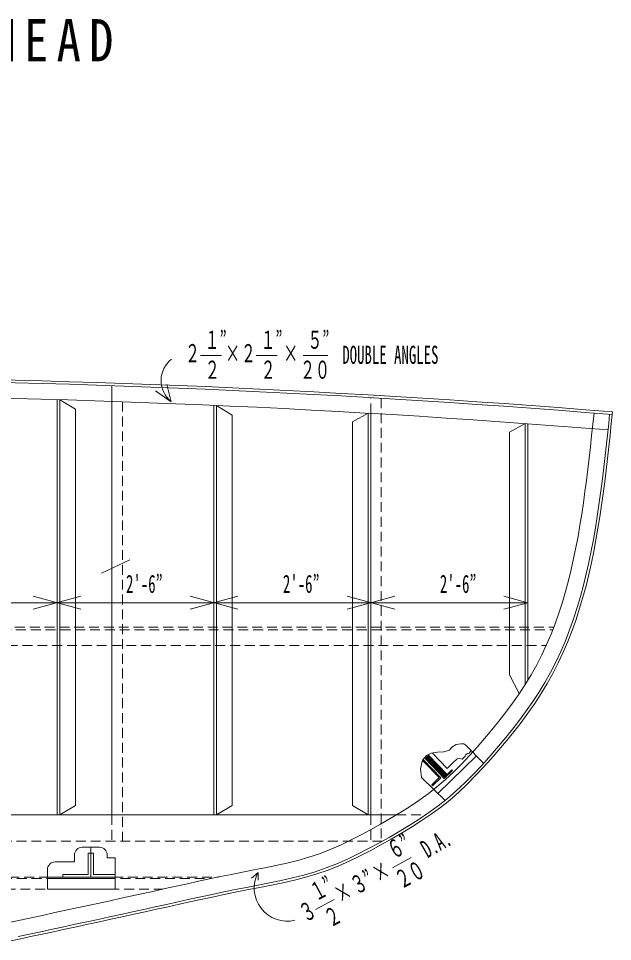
# Model space of a CAD drawing. Units: millimetres, scale not verified. Extents: x -16408 to 16408, y -11606 to 11606.
# Drawn here: x 7288 to 10173, y -5132 to -650 of the extents above; entities that cross this region are included whole.
import ezdxf
from ezdxf.enums import TextEntityAlignment as Align

# ---------------------------------------------------------------- set-up
doc = ezdxf.new("R2010")
doc.units = ezdxf.units.MM
doc.header["$LTSCALE"] = 40
doc.linetypes.add('DASHED1', pattern=[1.8, 1.2, -0.6])
doc.layers.add('0-0_0', color=3, linetype='Continuous', lineweight=18)
doc.layers.add('0-2_寸法', color=2, linetype='Continuous', lineweight=18)
doc.styles.add('ＭＳ ゴシック', font='')
doc.styles.get('ＭＳ ゴシック').set_extended_font_data('MS Gothic')

msp = doc.modelspace()

# ---------------------------------------------------------------- linework, layer by layer
at = {"layer": '0-0_0'}
for p, q in [((7741.68, -2433.13), (7741.68, -4517.58)), ((7474.98, -2500.9), (7474.98, -4517.58)), ((7487.68, -2501.27), (7563.88, -2547.9)), ((7487.68, -2501.27), (7487.68, -4517.58)), ((7563.88, -2547.9), (7563.88, -4471.19)), ((8236.98, -2528.75), (8236.98, -4517.58)), ((8249.68, -2529.31), (8325.88, -2575.95)), ((8249.68, -2529.31), (8249.68, -4517.58)), ((8325.88, -2575.95), (8325.88, -4471.19)), ((8986.28, -2567.03), (8910.08, -2608.53)), ((8986.28, -2567.03), (8986.28, -4517.58)), ((8998.98, -2567.78), (8998.98, -4517.58)), ((10153.96, -2617.06), (10158.65, -2572.2)), ((8910.08, -2608.53), (8910.08, -4471.19)), ((9748.28, -2617.06), (9672.08, -2658.56)), ((9748.28, -2617.06), (9748.28, -3884.56)), ((9760.98, -2617.99), (9760.98, -3864.23)), ((9672.08, -2658.56), (9672.08, -3837.06)), ((7828.44, -3279.11), (7690.35, -3342.99)), ((9719.61, -3928.18), (9672.08, -3837.06)), ((9511.54, -4231.06), (9323.82, -4412.83)), ((9355.74, -4340.6), (9395.84, -4301.77)), ((9395.84, -4301.77), (9392.3, -4298.12)), ((7487.68, -4517.58), (7563.88, -4471.19)), ((8249.68, -4517.58), (8325.88, -4471.19)), ((8986.28, -4517.58), (8910.08, -4471.19)), ((9122.02, -4517.58), (2779.94, -4517.58)), ((7680.63, -4674.2), (7597.6, -4674.2)), ((7626.42, -4702.14), (7651.82, -4702.14)), ((7639.12, -4674.2), (7639.12, -4818.98)), ((7651.82, -4702.14), (7651.82, -4806.28)), ((7466.08, -4745.32), (7559.5, -4745.32)), ((7559.5, -4745.32), (7559.5, -4712.3)), ((7718.73, -4725), (7718.73, -4712.3)), ((7756.83, -4725), (7718.73, -4725)), ((7756.83, -4725), (7756.83, -4877.4)), ((7427.98, -4783.42), (7427.98, -4877.4)), ((7756.83, -4818.98), (7427.98, -4818.98)), ((7756.83, -4826.6), (7427.98, -4826.6)), ((7756.83, -4806.28), (7651.82, -4806.28)), ((7756.83, -4877.4), (7427.98, -4877.4))]:
    msp.add_line(p, q, dxfattribs=at)
at = {"layer": '0-0_0', "color": 1, "linetype": 'DASHED1'}
for p, q in [((8998.98, -2567.78), (8998.98, -2491.45)), ((9049.78, -2494.44), (9049.78, -4644.58)), ((7792.48, -2511.15), (7792.48, -4644.58)), ((2014.59, -3606.16), (9887.37, -3606.16)), ((2019.49, -3618.86), (9882.46, -3618.86)), ((2051.42, -3695.06), (9850.54, -3695.06)), ((7741.68, -4517.58), (7741.68, -4644.58)), ((8998.98, -4517.58), (8998.98, -4644.58)), ((9122.02, -4517.58), (9263.62, -4517.58)), ((9054.57, -4644.58), (2847.39, -4644.58)), ((3643.27, -4818.98), (8258.69, -4818.98)), ((3679.49, -4826.6), (8222.47, -4826.6)), ((3913.01, -4877.4), (7988.95, -4877.4))]:
    msp.add_line(p, q, dxfattribs=at)
at = {"layer": '0-0_0'}
for points in [[(9804.3, -3789.09), (9829.35, -3740.26), (9852.56, -3690.53), (9874.04, -3640.03), (9893.87, -3588.85), (9912.15, -3537.11), (9928.98, -3484.87), (9944.46, -3432.22), (9958.7, -3379.21), (9971.77, -3325.91), (9983.79, -3272.36), (9994.84, -3218.6), (10005, -3164.67), (10014.39, -3110.6), (10023.1, -3056.41), (10031.21, -3002.13), (10038.8, -2947.77), (10045.93, -2893.35), (10052.67, -2838.89), (10059.08, -2784.38), (10065.22, -2729.84), (10071.16, -2675.28), (10076.96, -2620.7), (10082.68, -2566.12)], [(9883.27, -3829.93), (9909.26, -3779.24), (9933.37, -3727.63), (9955.71, -3675.22), (9976.35, -3622.12), (9995.4, -3568.43), (10012.95, -3514.23), (10029.11, -3459.6), (10043.96, -3404.6), (10057.6, -3349.29), (10070.13, -3293.71), (10081.64, -3237.92), (10092.22, -3181.94), (10101.98, -3125.81), (10111.02, -3069.56), (10119.43, -3013.22), (10127.29, -2956.79), (10134.67, -2900.3), (10141.63, -2843.75), (10148.24, -2787.17), (10154.58, -2730.55), (10160.72, -2673.91), (10166.71, -2617.26), (10172.63, -2560.59)], [(9871.3, -3825.38), (9897.24, -3774.88), (9921.31, -3723.47), (9943.6, -3671.26), (9964.2, -3618.37), (9983.2, -3564.87), (10000.7, -3510.87), (10016.81, -3456.43), (10031.61, -3401.63), (10045.21, -3346.51), (10057.7, -3291.13), (10069.17, -3235.53), (10079.71, -3179.75), (10089.44, -3123.82), (10098.45, -3067.77), (10106.83, -3011.62), (10114.66, -2955.39), (10122.02, -2899.1), (10128.96, -2842.76), (10135.55, -2786.37), (10141.87, -2729.95), (10147.99, -2673.51), (10153.96, -2617.06)], [(8054.15, -4863.01), (8107.76, -4851.27), (8161.4, -4839.64), (8215.07, -4828.16), (8268.78, -4816.87), (8322.53, -4805.8), (8376.34, -4794.99), (8430.2, -4784.45), (8484.07, -4773.91), (8537.84, -4762.96), (8591.44, -4751.12), (8644.71, -4737.92), (8697.48, -4722.86), (8749.52, -4705.44), (8800.68, -4685.58), (8850.98, -4663.65), (8900.51, -4640.01), (8949.37, -4615.02), (8997.69, -4588.99), (9045.58, -4562.18), (9093.12, -4534.76), (9140.19, -4506.53), (9186.62, -4477.27), (9232.21, -4446.71), (9276.74, -4414.64), (9319.95, -4380.81), (9361.59, -4345.06), (9401.61, -4307.51), (9440.25, -4268.54), (9477.81, -4228.52), (9514.55, -4187.75), (9550.65, -4146.41), (9586.1, -4104.52), (9620.76, -4061.96), (9654.5, -4018.67), (9687.18, -3974.58), (9718.66, -3929.63), (9748.78, -3883.76), (9777.39, -3836.92), (9804.3, -3789.09)], [(8062.48, -4939.2), (8117.93, -4927.04), (8173.41, -4915), (8228.92, -4903.12), (8284.48, -4891.44), (8340.08, -4879.99), (8395.75, -4868.83), (8451.46, -4857.94), (8507.17, -4847.01), (8562.78, -4835.56), (8618.16, -4823.11), (8673.19, -4809.18), (8727.68, -4793.26), (8781.4, -4774.92), (8834.24, -4754.16), (8886.21, -4731.33), (8937.4, -4706.78), (8987.9, -4680.85), (9037.84, -4653.86), (9087.35, -4626.08), (9136.49, -4597.65), (9185.12, -4568.36), (9233.06, -4537.96), (9280.12, -4506.21), (9326.07, -4472.88), (9370.67, -4437.75), (9413.67, -4400.7), (9455.04, -4361.83), (9495.01, -4321.52), (9533.86, -4280.13), (9571.87, -4237.95), (9609.21, -4195.2), (9645.86, -4151.84), (9681.68, -4107.79), (9716.53, -4062.98), (9750.29, -4017.34), (9782.8, -3970.81), (9813.92, -3923.33), (9843.48, -3874.86), (9871.3, -3825.38)], [(8069.87, -4950.58), (8125.52, -4938.39), (8181.2, -4926.32), (8236.91, -4914.41), (8292.67, -4902.71), (8348.47, -4891.25), (8404.34, -4880.07), (8460.25, -4869.17), (8516.15, -4858.16), (8571.93, -4846.58), (8627.48, -4833.94), (8682.66, -4819.76), (8737.27, -4803.54), (8791.09, -4784.88), (8844.02, -4763.83), (8896.11, -4740.74), (8947.41, -4715.97), (8998.04, -4689.85), (9048.11, -4662.68), (9097.77, -4634.76), (9147.05, -4606.17), (9195.8, -4576.69), (9243.84, -4546.08), (9290.99, -4514.1), (9337.02, -4480.53), (9381.67, -4445.16), (9424.71, -4407.84), (9466.14, -4368.74), (9506.19, -4328.22), (9545.12, -4286.63), (9583.22, -4244.27), (9620.67, -4201.35), (9657.41, -4157.8), (9693.31, -4113.57), (9728.24, -4068.56), (9762.06, -4022.72), (9794.64, -3975.98), (9825.81, -3928.3), (9855.41, -3879.62), (9883.27, -3829.93)], [(9359.13, -4447.14), (9244.19, -4335.44), (9239.21, -4293.51), (9249.62, -4251.23), (9268.92, -4228.48), (9292.56, -4217.95), (9321.87, -4211.79), (9354.07, -4211.32), (9380.38, -4203.27), (9392.19, -4188.67), (9412.85, -4176.12), (9435.82, -4172.69), (9449.74, -4172.69), (9460.59, -4178.44), (9546.08, -4266.73)], [(9297.75, -4216.86), (9369.99, -4291.47), (9397.68, -4264.65), (9417.7, -4245.45), (9428.47, -4243.82), (9441.6, -4246.7), (9457.09, -4231.98), (9459.18, -4224.9), (9468.62, -4219.25), (9475.84, -4217.24), (9485.43, -4204.1)], [(9392.3, -4298.12), (9355.86, -4333.41), (9265.51, -4240.11), (9261.87, -4243.65), (9355.74, -4340.6)], [(9361.79, -4327.67), (9271.44, -4234.37), (9267.79, -4237.91), (9358.14, -4331.21)], [(9369.18, -4320.52), (9278.84, -4227.22), (9275.19, -4230.75), (9365.53, -4324.05)], [(7626.42, -4702.14), (7626.42, -4806.28), (7503.13, -4806.28), (7503.13, -4818.98)], [(7839.79, -4910.37), (7893.38, -4898.55), (7946.97, -4886.69), (8000.56, -4874.83), (8054.15, -4863.01)], [(7249.69, -5037.88), (7303.35, -5026.36), (7357.01, -5014.83), (7410.67, -5003.3), (7464.33, -4991.76), (7517.98, -4980.22), (7571.64, -4968.67), (7625.28, -4957.09), (7678.93, -4945.48), (7732.56, -4933.83), (7786.18, -4922.13), (7839.79, -4910.37)], [(7840.74, -4988.18), (7896.18, -4975.96), (7951.61, -4963.7), (8007.04, -4951.44), (8062.48, -4939.2)], [(7847.35, -4999.73), (7902.98, -4987.47), (7958.61, -4975.16), (8014.23, -4962.85), (8069.87, -4950.58)], [(7234.78, -5132), (7290.49, -5120.04), (7346.18, -5108.06), (7401.88, -5096.1), (7457.58, -5084.13), (7513.28, -5072.16), (7568.98, -5060.18), (7624.67, -5048.18), (7680.36, -5036.14), (7736.03, -5024.06), (7791.7, -5011.92), (7847.35, -4999.73)], [(7285.84, -5108.05), (7341.34, -5096.12), (7396.84, -5084.2), (7452.35, -5072.28), (7507.85, -5060.35), (7563.35, -5048.4), (7618.85, -5036.44), (7674.34, -5024.45), (7729.82, -5012.41), (7785.29, -5000.33), (7840.74, -4988.18)]]:
    msp.add_lwpolyline(points, dxfattribs=at)
msp.add_lwpolyline([(9294.62, -4371.66), (9331.07, -4336.37), (9251.24, -4253.93), (9254.89, -4250.4), (9338.25, -4336.48), (9298.16, -4375.31)], close=True, dxfattribs=at)
for centre, radius, start, end in [((5950.98, -54626.75), 52237.03, 85.36445, 94.63555), ((5950.98, -54626.75), 52224.33, 85.36445, 94.63555), ((5950.98, -54626.75), 52148.13, 85.38071, 94.61929), ((7597.6, -4712.3), 38.1, 90, 180), ((7680.63, -4712.3), 38.1, 0, 90), ((7466.08, -4783.42), 38.1, 90, 180)]:
    msp.add_arc(centre, radius, start, end, dxfattribs=at)
at = {"layer": '0-2_寸法'}
for p, q in [((8170.88, -2286.7), (8273.48, -2286.7)), ((8442.11, -2286.7), (8544.7, -2286.7)), ((8669.93, -2286.7), (8789.41, -2286.7)), ((8028.96, -2510.86), (7952.46, -2457.82)), ((8028.96, -2510.86), (8008.1, -2427.91)), ((2140.98, -3486.83), (9760.98, -3486.83)), ((7590.89, -3455.77), (7359.07, -3517.89)), ((7590.89, -3517.89), (7359.07, -3455.77)), ((8121.07, -3517.89), (8352.89, -3455.77)), ((8121.07, -3455.77), (8352.89, -3517.89)), ((9114.89, -3455.77), (8883.07, -3517.89)), ((9114.89, -3517.89), (8883.07, -3455.77)), ((9760.98, -3486.83), (9645.07, -3455.77)), ((9760.98, -3486.83), (9645.07, -3517.89)), ((9104.8, -4773.35), (9194.98, -4724.43)), ((8451.49, -4797.11), (8419.66, -4824.98)), ((8451.49, -4797.11), (8451.56, -4834.13)), ((8729.88, -4976.76), (8820.06, -4927.83))]:
    msp.add_line(p, q, dxfattribs=at)
for centre, radius, start, end in [((8113.61, -2407.99), 133.22, 128.4912, 230.54929), ((8592.48, -4872.93), 160.08, 151.72801, 283.59283)]:
    msp.add_arc(centre, radius, start, end, dxfattribs=at)

# ---------------------------------------------------------------- texts
at = {"layer": '0-2_寸法', "style": 'ＭＳ ゴシック', "width": 0.6}
for s, p in [('１”', (8192.14, -2280.72)), ('１”', (8463.37, -2280.72)), ('５”', (8691.2, -2280.72)), ('２', (8096.85, -2345.86)), ('×', (8291.82, -2347.02)), ('２', (8368.07, -2345.86)), ('×', (8574.09, -2346.86)), ('DOUBLE ANGLES', (8860.26, -2353.56)), ('２', (8192.8, -2426.16)), ('２', (8464.02, -2426.16)), ('２０', (8655.86, -2426.16)), ("2'-6”", (7809.85, -3465.7)), ("2'-6”", (8571.85, -3465.7)), ("2'-6”", (9333.85, -3465.7))]:
    msp.add_text(s, height=87.98, dxfattribs=at).set_placement(p, align=Align.BOTTOM_LEFT)
for s, rotation, p in [('６”', 28.481, (9120.64, -4757.96)), ('D.A.', 29.737, (9287.45, -4751.52)), ('×', 28.481, (9049.25, -4871.94)), ('２０', 28.481, (9158.94, -4902.65)), ('３”', 28.481, (8942.1, -4930.07)), ('１”', 28.481, (8745.72, -4961.37)), ('×', 28.481, (8864.94, -4972.11)), ('３', 28.481, (8693.02, -5064.06)), ('２', 28.481, (8815.65, -5088.9))]:
    msp.add_text(s, height=87.98, rotation=rotation, dxfattribs=at).set_placement(p, align=Align.BOTTOM_LEFT)
at = {"layer": '0-2_寸法', "insert": (4630.23, -862.32), "char_height": 205.3, "attachment_point": 7, "style": 'ＭＳ ゴシック'}
msp.add_mtext('\\T1.33;\\W0.85;BOILER\\~FONT\\~BULKHEAD', dxfattribs=at)

doc.saveas('drawing.dxf')
